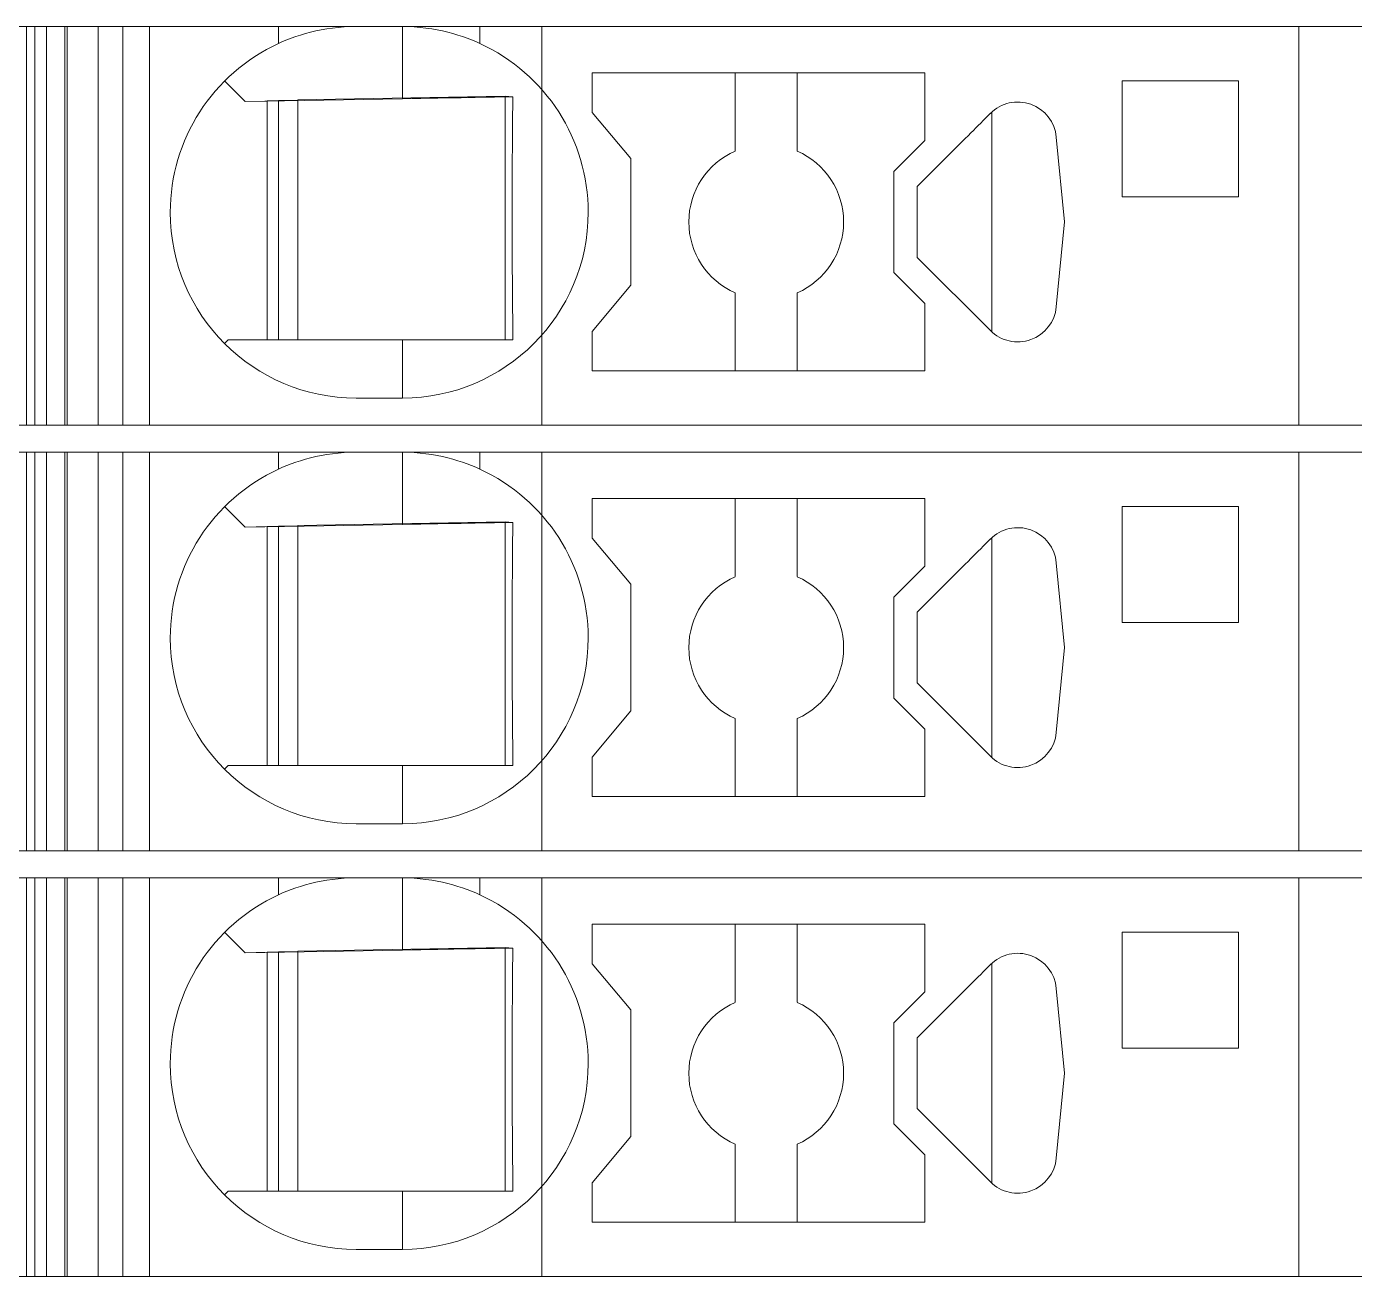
# Model space of a CAD drawing. Header units: millimetres. Extents: x 0 to 2100, y 0 to 1485.
# Drawn here: x 1240.89 to 1258.05, y 370.85 to 387 of the extents above; entities that cross this region are included whole.
import ezdxf
from ezdxf.enums import TextEntityAlignment as Align

# ---------------------------------------------------------------- set-up
doc = ezdxf.new("R2010")
doc.units = ezdxf.units.MM
for name, color, linetype, lineweight in [('EPLAN309', 5, 'Continuous', 5), ('EPLAN493', 5, 'Continuous', 5), ('MAIN-1', 7, 'Continuous', 5), ('MAIN-2', 7, 'Continuous', 5)]:
    doc.layers.add(name, color=color, linetype=linetype, lineweight=lineweight)
doc.styles.add('Tahoma', font='')
doc.styles.get('Tahoma').set_extended_font_data('Tahoma')

# ---------------------------------------------------------------- blocks, each defined once
blk = doc.blocks.new('EPLSYM_LibrarySPECIAL_Symbol12_Variant0_Placement8_75')
at = {"layer": 'EPLAN309', "lineweight": 13, "ltscale": 20}
blk.add_lwpolyline([(0, -5.15), (68.15, -5.15), (68.15, 0), (0, 0)], close=True, dxfattribs=at)
at = {"layer": 'EPLAN493', "color": 5, "style": 'Tahoma'}
blk.add_attdef('17_20450', text='', height=2.93475, dxfattribs=at).set_placement((0, -27.293475), align=Align.MIDDLE_RIGHT)
blk = doc.blocks.new('EPLSYM_LibrarySPECIAL_Symbol12_Variant0_Placement8_76')
at = {"layer": 'EPLAN309', "lineweight": 13, "ltscale": 20}
blk.add_lwpolyline([(0, -5.15), (68.15, -5.15), (68.15, 0), (0, 0)], close=True, dxfattribs=at)
at = {"layer": 'EPLAN493', "color": 5, "style": 'Tahoma'}
blk.add_attdef('17_20450', text='', height=2.93475, dxfattribs=at).set_placement((0, -27.293475), align=Align.MIDDLE_RIGHT)
blk = doc.blocks.new('EPLSYM_LibrarySPECIAL_Symbol12_Variant0_Placement8_77')
at = {"layer": 'EPLAN309', "lineweight": 13, "ltscale": 20}
blk.add_lwpolyline([(0, -5.15), (68.15, -5.15), (68.15, 0), (0, 0)], close=True, dxfattribs=at)
at = {"layer": 'EPLAN493', "color": 5, "style": 'Tahoma'}
blk.add_attdef('17_20450', text='', height=2.93475, dxfattribs=at).set_placement((0, -27.293475), align=Align.MIDDLE_RIGHT)

msp = doc.modelspace()

# ---------------------------------------------------------------- linework, layer by layer
at = {"layer": 'MAIN-1'}
for p, q in [((1241.001, 387), (1240.893, 387)), ((1240.893, 381.85), (1240.893, 387)), ((1241.001, 387), (1244.15, 387)), ((1241.001, 381.85), (1241.001, 387)), ((1244.15, 387), (1245.15, 387)), ((1244.15, 387), (1244.15, 386.782)), ((1244.372, 386.87), (1244.433, 386.89)), ((1244.433, 386.89), (1244.497, 386.909)), ((1244.497, 386.909), (1244.563, 386.927)), ((1244.563, 386.927), (1244.631, 386.943)), ((1244.631, 386.943), (1244.701, 386.958)), ((1244.701, 386.958), (1244.772, 386.97)), ((1244.772, 386.97), (1244.846, 386.981)), ((1244.846, 386.981), (1244.921, 386.989)), ((1244.921, 386.989), (1244.997, 386.995)), ((1244.997, 386.995), (1245.073, 386.999)), ((1245.073, 386.999), (1245.15, 387)), ((1245.75, 387), (1245.15, 387)), ((1245.827, 386.999), (1245.75, 387)), ((1246.75, 387), (1245.75, 387)), ((1245.75, 386.068), (1245.75, 387)), ((1245.903, 386.995), (1245.827, 386.999)), ((1245.979, 386.989), (1245.903, 386.995)), ((1246.054, 386.981), (1245.979, 386.989)), ((1246.128, 386.97), (1246.054, 386.981)), ((1246.199, 386.958), (1246.128, 386.97)), ((1246.269, 386.943), (1246.199, 386.958)), ((1246.337, 386.927), (1246.269, 386.943)), ((1246.403, 386.909), (1246.337, 386.927)), ((1246.467, 386.89), (1246.403, 386.909)), ((1246.528, 386.87), (1246.467, 386.89)), ((1246.75, 387), (1257.332, 387)), ((1246.75, 387), (1246.75, 386.782)), ((1258.05, 387), (1257.332, 387)), ((1257.332, 381.85), (1257.332, 387)), ((1244.15, 386.782), (1244.202, 386.805)), ((1244.202, 386.805), (1244.256, 386.827)), ((1244.256, 386.827), (1244.313, 386.849)), ((1244.313, 386.849), (1244.372, 386.87)), ((1246.587, 386.849), (1246.528, 386.87)), ((1246.644, 386.827), (1246.587, 386.849)), ((1246.698, 386.805), (1246.644, 386.827)), ((1246.75, 386.782), (1246.698, 386.805)), ((1248.2, 386.4), (1248.2, 385.889)), ((1252.5, 386.4), (1248.2, 386.4)), ((1250.05, 386.4), (1250.05, 385.392)), ((1250.85, 385.392), (1250.85, 386.4)), ((1252.5, 385.529), (1252.5, 386.4)), ((1243.453, 386.297), (1243.717, 386.033)), ((1255.05, 386.3), (1255.05, 384.8)), ((1256.55, 386.3), (1255.05, 386.3)), ((1256.55, 384.8), (1256.55, 386.3)), ((1243.717, 386.033), (1245.75, 386.068)), ((1244, 382.95), (1244, 386.038)), ((1244.15, 386.04), (1244.15, 382.95)), ((1244.4, 382.95), (1244.4, 386.045)), ((1245.87, 386.07), (1245.75, 386.068)), ((1245.987, 386.072), (1245.87, 386.07)), ((1246.1, 386.074), (1245.987, 386.072)), ((1246.209, 386.076), (1246.1, 386.074)), ((1246.313, 386.078), (1246.209, 386.076)), ((1246.412, 386.079), (1246.313, 386.078)), ((1246.507, 386.081), (1246.412, 386.079)), ((1246.599, 386.083), (1246.507, 386.081)), ((1246.688, 386.084), (1246.599, 386.083)), ((1246.774, 386.086), (1246.688, 386.084)), ((1246.858, 386.087), (1246.774, 386.086)), ((1246.94, 386.088), (1246.858, 386.087)), ((1247.02, 386.09), (1246.94, 386.088)), ((1247.099, 386.091), (1247.02, 386.09)), ((1247.079, 382.95), (1247.079, 386.091)), ((1247.176, 386.092), (1247.099, 386.091)), ((1247.176, 386.022), (1247.176, 386.092)), ((1247.173, 385.803), (1247.174, 385.877)), ((1247.174, 385.877), (1247.175, 385.95)), ((1247.175, 385.95), (1247.176, 386.022)), ((1248.7, 385.293), (1248.2, 385.889)), ((1253.346, 385.879), (1253.315, 385.847)), ((1253.367, 385.898), (1253.367, 383.052)), ((1247.172, 385.649), (1247.173, 385.727)), ((1247.173, 385.727), (1247.173, 385.803)), ((1253.158, 385.691), (1253.127, 385.659)), ((1253.19, 385.722), (1253.158, 385.691)), ((1253.221, 385.753), (1253.19, 385.722)), ((1253.252, 385.785), (1253.221, 385.753)), ((1253.284, 385.816), (1253.252, 385.785)), ((1253.315, 385.847), (1253.284, 385.816)), ((1247.17, 385.488), (1247.171, 385.57)), ((1247.171, 385.57), (1247.172, 385.649)), ((1252.1, 385.129), (1252.5, 385.529)), ((1252.983, 385.515), (1252.943, 385.475)), ((1253.021, 385.553), (1252.983, 385.515)), ((1253.058, 385.59), (1253.021, 385.553)), ((1253.094, 385.626), (1253.058, 385.59)), ((1253.127, 385.659), (1253.094, 385.626)), ((1254.302, 384.475), (1254.198, 385.572)), ((1247.169, 385.317), (1247.17, 385.404)), ((1247.17, 385.404), (1247.17, 385.488)), ((1252.823, 385.356), (1252.742, 385.274)), ((1252.902, 385.434), (1252.823, 385.356)), ((1252.943, 385.475), (1252.902, 385.434)), ((1247.168, 385.132), (1247.169, 385.226)), ((1247.169, 385.226), (1247.169, 385.317)), ((1248.7, 383.657), (1248.7, 385.293)), ((1252.658, 385.19), (1252.572, 385.104)), ((1252.742, 385.274), (1252.658, 385.19)), ((1247.167, 384.931), (1247.168, 385.034)), ((1247.168, 385.034), (1247.168, 385.132)), ((1252.1, 385.129), (1252.1, 383.821)), ((1252.486, 385.018), (1252.4, 384.932)), ((1252.572, 385.104), (1252.486, 385.018)), ((1247.167, 384.824), (1247.167, 384.931)), ((1247.167, 384.713), (1247.167, 384.824)), ((1252.4, 384.802), (1252.4, 384.932)), ((1247.167, 384.6), (1247.167, 384.713)), ((1252.4, 384.671), (1252.4, 384.802)), ((1252.4, 384.54), (1252.4, 384.671)), ((1255.05, 384.8), (1256.55, 384.8)), ((1247.167, 384.479), (1247.167, 384.6)), ((1247.167, 384.361), (1247.167, 384.479)), ((1252.4, 384.41), (1252.4, 384.54)), ((1247.167, 384.247), (1247.167, 384.361)), ((1252.4, 384.279), (1252.4, 384.41)), ((1254.198, 383.378), (1254.302, 384.475)), ((1247.168, 384.138), (1247.167, 384.247)), ((1247.168, 384.034), (1247.168, 384.138)), ((1252.4, 384.148), (1252.4, 384.279)), ((1252.4, 384.018), (1252.4, 384.148)), ((1247.169, 383.934), (1247.168, 384.034)), ((1252.4, 384.018), (1253.346, 383.071)), ((1247.169, 383.839), (1247.169, 383.934)), ((1247.17, 383.748), (1247.169, 383.839)), ((1252.5, 383.421), (1252.1, 383.821)), ((1247.171, 383.659), (1247.17, 383.748)), ((1247.172, 383.573), (1247.171, 383.659)), ((1248.2, 383.061), (1248.7, 383.657)), ((1247.172, 383.49), (1247.172, 383.573)), ((1247.173, 383.408), (1247.172, 383.49)), ((1250.05, 382.55), (1250.05, 383.558)), ((1250.85, 382.55), (1250.85, 383.558)), ((1247.174, 383.329), (1247.173, 383.408)), ((1247.175, 383.25), (1247.174, 383.329)), ((1252.5, 382.55), (1252.5, 383.421)), ((1247.176, 383.174), (1247.175, 383.25)), ((1247.176, 383.098), (1247.176, 383.174)), ((1243.5, 382.95), (1243.453, 382.903)), ((1243.5, 382.95), (1245.75, 382.95)), ((1245.75, 382.95), (1245.842, 382.95)), ((1245.75, 382.95), (1245.75, 382.2)), ((1245.842, 382.95), (1245.933, 382.95)), ((1245.933, 382.95), (1246.023, 382.95)), ((1246.023, 382.95), (1246.11, 382.95)), ((1246.11, 382.95), (1246.195, 382.95)), ((1246.195, 382.95), (1246.278, 382.95)), ((1246.278, 382.95), (1246.358, 382.95)), ((1246.358, 382.95), (1246.436, 382.95)), ((1246.436, 382.95), (1246.511, 382.95)), ((1246.511, 382.95), (1246.585, 382.95)), ((1246.585, 382.95), (1246.657, 382.95)), ((1246.657, 382.95), (1246.726, 382.95)), ((1246.726, 382.95), (1246.795, 382.95)), ((1246.795, 382.95), (1246.861, 382.95)), ((1246.861, 382.95), (1246.927, 382.95)), ((1246.927, 382.95), (1246.991, 382.95)), ((1246.991, 382.95), (1247.055, 382.95)), ((1247.055, 382.95), (1247.117, 382.95)), ((1247.117, 382.95), (1247.178, 382.95)), ((1247.177, 383.024), (1247.176, 383.098)), ((1247.178, 382.95), (1247.177, 383.024)), ((1248.2, 383.061), (1248.2, 382.55)), ((1252.5, 382.55), (1248.2, 382.55)), ((1245.75, 382.2), (1245.15, 382.2)), ((1241.001, 381.85), (1240.893, 381.85)), ((1241.001, 381.85), (1257.332, 381.85)), ((1258.05, 381.85), (1257.332, 381.85)), ((1241.001, 381.5), (1240.893, 381.5)), ((1240.893, 376.35), (1240.893, 381.5)), ((1241.001, 381.5), (1244.15, 381.5)), ((1241.001, 376.35), (1241.001, 381.5)), ((1244.15, 381.5), (1245.15, 381.5)), ((1244.15, 381.5), (1244.15, 381.282)), ((1244.433, 381.39), (1244.497, 381.409)), ((1244.497, 381.409), (1244.563, 381.427)), ((1244.563, 381.427), (1244.631, 381.443)), ((1244.631, 381.443), (1244.701, 381.458)), ((1244.701, 381.458), (1244.772, 381.47)), ((1244.772, 381.47), (1244.846, 381.481)), ((1244.846, 381.481), (1244.921, 381.489)), ((1244.921, 381.489), (1244.997, 381.495)), ((1244.997, 381.495), (1245.073, 381.499)), ((1245.073, 381.499), (1245.15, 381.5)), ((1245.75, 381.5), (1245.15, 381.5)), ((1245.827, 381.499), (1245.75, 381.5)), ((1246.75, 381.5), (1245.75, 381.5)), ((1245.75, 380.568), (1245.75, 381.5)), ((1245.903, 381.495), (1245.827, 381.499)), ((1245.979, 381.489), (1245.903, 381.495)), ((1246.054, 381.481), (1245.979, 381.489)), ((1246.128, 381.47), (1246.054, 381.481)), ((1246.199, 381.458), (1246.128, 381.47)), ((1246.269, 381.443), (1246.199, 381.458)), ((1246.337, 381.427), (1246.269, 381.443)), ((1246.403, 381.409), (1246.337, 381.427)), ((1246.467, 381.39), (1246.403, 381.409)), ((1246.75, 381.5), (1257.332, 381.5)), ((1246.75, 381.5), (1246.75, 381.282)), ((1258.05, 381.5), (1257.332, 381.5)), ((1257.332, 376.35), (1257.332, 381.5)), ((1244.15, 381.282), (1244.202, 381.305)), ((1244.202, 381.305), (1244.256, 381.327)), ((1244.256, 381.327), (1244.313, 381.349)), ((1244.313, 381.349), (1244.372, 381.37)), ((1244.372, 381.37), (1244.433, 381.39)), ((1246.528, 381.37), (1246.467, 381.39)), ((1246.587, 381.349), (1246.528, 381.37)), ((1246.644, 381.327), (1246.587, 381.349)), ((1246.698, 381.305), (1246.644, 381.327)), ((1246.75, 381.282), (1246.698, 381.305)), ((1248.2, 380.9), (1248.2, 380.389)), ((1252.5, 380.9), (1248.2, 380.9)), ((1250.05, 380.9), (1250.05, 379.892)), ((1250.85, 379.892), (1250.85, 380.9)), ((1252.5, 380.029), (1252.5, 380.9)), ((1243.453, 380.797), (1243.717, 380.533)), ((1255.05, 380.8), (1255.05, 379.3)), ((1256.55, 380.8), (1255.05, 380.8)), ((1256.55, 379.3), (1256.55, 380.8)), ((1243.717, 380.533), (1245.75, 380.568)), ((1244, 377.45), (1244, 380.538)), ((1244.15, 380.54), (1244.15, 377.45)), ((1244.4, 377.45), (1244.4, 380.545)), ((1245.87, 380.57), (1245.75, 380.568)), ((1245.987, 380.572), (1245.87, 380.57)), ((1246.1, 380.574), (1245.987, 380.572)), ((1246.209, 380.576), (1246.1, 380.574)), ((1246.313, 380.578), (1246.209, 380.576)), ((1246.412, 380.579), (1246.313, 380.578)), ((1246.507, 380.581), (1246.412, 380.579)), ((1246.599, 380.583), (1246.507, 380.581)), ((1246.688, 380.584), (1246.599, 380.583)), ((1246.774, 380.586), (1246.688, 380.584)), ((1246.858, 380.587), (1246.774, 380.586)), ((1246.94, 380.588), (1246.858, 380.587)), ((1247.02, 380.59), (1246.94, 380.588)), ((1247.099, 380.591), (1247.02, 380.59)), ((1247.079, 377.45), (1247.079, 380.591)), ((1247.176, 380.592), (1247.099, 380.591)), ((1247.176, 380.522), (1247.176, 380.592)), ((1247.173, 380.303), (1247.174, 380.377)), ((1247.174, 380.377), (1247.175, 380.45)), ((1247.175, 380.45), (1247.176, 380.522)), ((1248.7, 379.793), (1248.2, 380.389)), ((1253.346, 380.379), (1253.315, 380.347)), ((1253.367, 380.398), (1253.367, 377.552)), ((1247.172, 380.149), (1247.173, 380.227)), ((1247.173, 380.227), (1247.173, 380.303)), ((1253.158, 380.191), (1253.127, 380.159)), ((1253.19, 380.222), (1253.158, 380.191)), ((1253.221, 380.253), (1253.19, 380.222)), ((1253.252, 380.285), (1253.221, 380.253)), ((1253.284, 380.316), (1253.252, 380.285)), ((1253.315, 380.347), (1253.284, 380.316)), ((1247.17, 379.988), (1247.171, 380.07)), ((1247.171, 380.07), (1247.172, 380.149)), ((1252.1, 379.629), (1252.5, 380.029)), ((1253.021, 380.053), (1252.983, 380.015)), ((1253.058, 380.09), (1253.021, 380.053)), ((1253.094, 380.126), (1253.058, 380.09)), ((1253.127, 380.159), (1253.094, 380.126)), ((1254.302, 378.975), (1254.198, 380.072)), ((1247.169, 379.817), (1247.17, 379.904)), ((1247.17, 379.904), (1247.17, 379.988)), ((1252.823, 379.856), (1252.742, 379.774)), ((1252.902, 379.934), (1252.823, 379.856)), ((1252.943, 379.975), (1252.902, 379.934)), ((1252.983, 380.015), (1252.943, 379.975)), ((1247.168, 379.632), (1247.169, 379.726)), ((1247.169, 379.726), (1247.169, 379.817)), ((1248.7, 378.157), (1248.7, 379.793)), ((1252.658, 379.69), (1252.572, 379.604)), ((1252.742, 379.774), (1252.658, 379.69)), ((1247.167, 379.431), (1247.168, 379.534)), ((1247.168, 379.534), (1247.168, 379.632)), ((1252.1, 379.629), (1252.1, 378.321)), ((1252.486, 379.518), (1252.4, 379.432)), ((1252.572, 379.604), (1252.486, 379.518)), ((1247.167, 379.324), (1247.167, 379.431)), ((1252.4, 379.302), (1252.4, 379.432)), ((1247.167, 379.213), (1247.167, 379.324)), ((1247.167, 379.1), (1247.167, 379.213)), ((1252.4, 379.171), (1252.4, 379.302)), ((1252.4, 379.04), (1252.4, 379.171)), ((1255.05, 379.3), (1256.55, 379.3)), ((1247.167, 378.979), (1247.167, 379.1)), ((1252.4, 378.91), (1252.4, 379.04)), ((1247.167, 378.861), (1247.167, 378.979)), ((1247.167, 378.747), (1247.167, 378.861)), ((1252.4, 378.779), (1252.4, 378.91)), ((1254.198, 377.878), (1254.302, 378.975)), ((1247.168, 378.638), (1247.167, 378.747)), ((1252.4, 378.648), (1252.4, 378.779)), ((1252.4, 378.518), (1252.4, 378.648)), ((1247.168, 378.534), (1247.168, 378.638)), ((1247.169, 378.434), (1247.168, 378.534)), ((1252.4, 378.518), (1253.346, 377.571)), ((1247.169, 378.339), (1247.169, 378.434)), ((1247.17, 378.248), (1247.169, 378.339)), ((1252.5, 377.921), (1252.1, 378.321)), ((1247.171, 378.159), (1247.17, 378.248)), ((1247.172, 378.073), (1247.171, 378.159)), ((1248.2, 377.561), (1248.7, 378.157)), ((1247.172, 377.99), (1247.172, 378.073)), ((1247.173, 377.908), (1247.172, 377.99)), ((1250.05, 377.05), (1250.05, 378.058)), ((1250.85, 377.05), (1250.85, 378.058)), ((1247.174, 377.829), (1247.173, 377.908)), ((1247.175, 377.75), (1247.174, 377.829)), ((1252.5, 377.05), (1252.5, 377.921)), ((1247.176, 377.674), (1247.175, 377.75)), ((1247.176, 377.598), (1247.176, 377.674)), ((1243.5, 377.45), (1243.453, 377.403)), ((1243.5, 377.45), (1245.75, 377.45)), ((1245.75, 377.45), (1245.842, 377.45)), ((1245.75, 377.45), (1245.75, 376.7)), ((1245.842, 377.45), (1245.933, 377.45)), ((1245.933, 377.45), (1246.023, 377.45)), ((1246.023, 377.45), (1246.11, 377.45)), ((1246.11, 377.45), (1246.195, 377.45)), ((1246.195, 377.45), (1246.278, 377.45)), ((1246.278, 377.45), (1246.358, 377.45)), ((1246.358, 377.45), (1246.436, 377.45)), ((1246.436, 377.45), (1246.511, 377.45)), ((1246.511, 377.45), (1246.585, 377.45)), ((1246.585, 377.45), (1246.657, 377.45)), ((1246.657, 377.45), (1246.726, 377.45)), ((1246.726, 377.45), (1246.795, 377.45)), ((1246.795, 377.45), (1246.861, 377.45)), ((1246.861, 377.45), (1246.927, 377.45)), ((1246.927, 377.45), (1246.991, 377.45)), ((1246.991, 377.45), (1247.055, 377.45)), ((1247.055, 377.45), (1247.117, 377.45)), ((1247.117, 377.45), (1247.178, 377.45)), ((1247.177, 377.524), (1247.176, 377.598)), ((1247.178, 377.45), (1247.177, 377.524)), ((1248.2, 377.561), (1248.2, 377.05)), ((1252.5, 377.05), (1248.2, 377.05)), ((1245.75, 376.7), (1245.15, 376.7)), ((1241.001, 376.35), (1240.893, 376.35)), ((1241.001, 376.35), (1257.332, 376.35)), ((1258.05, 376.35), (1257.332, 376.35)), ((1241.001, 376), (1240.893, 376)), ((1240.893, 370.85), (1240.893, 376)), ((1241.001, 376), (1244.15, 376)), ((1241.001, 370.85), (1241.001, 376)), ((1244.15, 376), (1245.15, 376)), ((1244.15, 376), (1244.15, 375.782)), ((1244.433, 375.89), (1244.497, 375.909)), ((1244.497, 375.909), (1244.563, 375.927)), ((1244.563, 375.927), (1244.631, 375.943)), ((1244.631, 375.943), (1244.701, 375.958)), ((1244.701, 375.958), (1244.772, 375.97)), ((1244.772, 375.97), (1244.846, 375.981)), ((1244.846, 375.981), (1244.921, 375.989)), ((1244.921, 375.989), (1244.997, 375.995)), ((1244.997, 375.995), (1245.073, 375.999)), ((1245.073, 375.999), (1245.15, 376)), ((1245.75, 376), (1245.15, 376)), ((1245.827, 375.999), (1245.75, 376)), ((1246.75, 376), (1245.75, 376)), ((1245.75, 375.068), (1245.75, 376)), ((1245.903, 375.995), (1245.827, 375.999)), ((1245.979, 375.989), (1245.903, 375.995)), ((1246.054, 375.981), (1245.979, 375.989)), ((1246.128, 375.97), (1246.054, 375.981)), ((1246.199, 375.958), (1246.128, 375.97)), ((1246.269, 375.943), (1246.199, 375.958)), ((1246.337, 375.927), (1246.269, 375.943)), ((1246.403, 375.909), (1246.337, 375.927)), ((1246.467, 375.89), (1246.403, 375.909)), ((1246.75, 376), (1257.332, 376)), ((1246.75, 376), (1246.75, 375.782)), ((1258.05, 376), (1257.332, 376)), ((1257.332, 370.85), (1257.332, 376)), ((1244.15, 375.782), (1244.202, 375.805)), ((1244.202, 375.805), (1244.256, 375.827)), ((1244.256, 375.827), (1244.313, 375.849)), ((1244.313, 375.849), (1244.372, 375.87)), ((1244.372, 375.87), (1244.433, 375.89)), ((1246.528, 375.87), (1246.467, 375.89)), ((1246.587, 375.849), (1246.528, 375.87)), ((1246.644, 375.827), (1246.587, 375.849)), ((1246.698, 375.805), (1246.644, 375.827)), ((1246.75, 375.782), (1246.698, 375.805)), ((1248.2, 375.4), (1248.2, 374.889)), ((1252.5, 375.4), (1248.2, 375.4)), ((1250.05, 375.4), (1250.05, 374.392)), ((1250.85, 374.392), (1250.85, 375.4)), ((1252.5, 374.529), (1252.5, 375.4)), ((1243.453, 375.297), (1243.717, 375.033)), ((1255.05, 375.3), (1255.05, 373.8)), ((1256.55, 375.3), (1255.05, 375.3)), ((1256.55, 373.8), (1256.55, 375.3)), ((1243.717, 375.033), (1245.75, 375.068)), ((1244.4, 371.95), (1244.4, 375.045)), ((1245.87, 375.07), (1245.75, 375.068)), ((1245.987, 375.072), (1245.87, 375.07)), ((1246.1, 375.074), (1245.987, 375.072)), ((1246.209, 375.076), (1246.1, 375.074)), ((1246.313, 375.078), (1246.209, 375.076)), ((1246.412, 375.079), (1246.313, 375.078)), ((1246.507, 375.081), (1246.412, 375.079)), ((1246.599, 375.083), (1246.507, 375.081)), ((1246.688, 375.084), (1246.599, 375.083)), ((1246.774, 375.086), (1246.688, 375.084)), ((1246.858, 375.087), (1246.774, 375.086)), ((1246.94, 375.088), (1246.858, 375.087)), ((1247.02, 375.09), (1246.94, 375.088)), ((1247.099, 375.091), (1247.02, 375.09)), ((1247.079, 371.95), (1247.079, 375.091)), ((1247.176, 375.092), (1247.099, 375.091)), ((1247.176, 375.022), (1247.176, 375.092)), ((1244, 371.95), (1244, 375.038)), ((1244.15, 375.04), (1244.15, 371.95)), ((1247.173, 374.803), (1247.174, 374.877)), ((1247.174, 374.877), (1247.175, 374.95)), ((1247.175, 374.95), (1247.176, 375.022)), ((1248.7, 374.293), (1248.2, 374.889)), ((1253.346, 374.879), (1253.315, 374.847)), ((1253.367, 374.898), (1253.367, 372.052)), ((1247.172, 374.649), (1247.173, 374.727)), ((1247.173, 374.727), (1247.173, 374.803)), ((1253.19, 374.722), (1253.158, 374.691)), ((1253.221, 374.753), (1253.19, 374.722)), ((1253.252, 374.785), (1253.221, 374.753)), ((1253.284, 374.816), (1253.252, 374.785)), ((1253.315, 374.847), (1253.284, 374.816)), ((1247.17, 374.488), (1247.171, 374.57)), ((1247.171, 374.57), (1247.172, 374.649)), ((1252.1, 374.129), (1252.5, 374.529)), ((1253.021, 374.553), (1252.983, 374.515)), ((1253.058, 374.59), (1253.021, 374.553)), ((1253.094, 374.626), (1253.058, 374.59)), ((1253.127, 374.659), (1253.094, 374.626)), ((1253.158, 374.691), (1253.127, 374.659)), ((1254.302, 373.475), (1254.198, 374.572)), ((1247.169, 374.317), (1247.17, 374.404)), ((1247.17, 374.404), (1247.17, 374.488)), ((1252.902, 374.434), (1252.823, 374.356)), ((1252.943, 374.475), (1252.902, 374.434)), ((1252.983, 374.515), (1252.943, 374.475)), ((1247.168, 374.132), (1247.169, 374.226)), ((1247.169, 374.226), (1247.169, 374.317)), ((1248.7, 372.657), (1248.7, 374.293)), ((1252.658, 374.19), (1252.572, 374.104)), ((1252.742, 374.274), (1252.658, 374.19)), ((1252.823, 374.356), (1252.742, 374.274)), ((1247.167, 373.931), (1247.168, 374.034)), ((1247.168, 374.034), (1247.168, 374.132)), ((1252.1, 374.129), (1252.1, 372.821)), ((1252.486, 374.018), (1252.4, 373.932)), ((1252.572, 374.104), (1252.486, 374.018)), ((1247.167, 373.824), (1247.167, 373.931)), ((1252.4, 373.802), (1252.4, 373.932)), ((1247.167, 373.713), (1247.167, 373.824)), ((1247.167, 373.6), (1247.167, 373.713)), ((1252.4, 373.671), (1252.4, 373.802)), ((1252.4, 373.54), (1252.4, 373.671)), ((1255.05, 373.8), (1256.55, 373.8)), ((1247.167, 373.479), (1247.167, 373.6)), ((1252.4, 373.41), (1252.4, 373.54)), ((1247.167, 373.361), (1247.167, 373.479)), ((1247.167, 373.247), (1247.167, 373.361)), ((1252.4, 373.279), (1252.4, 373.41)), ((1254.198, 372.378), (1254.302, 373.475)), ((1247.168, 373.138), (1247.167, 373.247)), ((1252.4, 373.148), (1252.4, 373.279)), ((1247.168, 373.034), (1247.168, 373.138)), ((1247.169, 372.934), (1247.168, 373.034)), ((1252.4, 373.018), (1252.4, 373.148)), ((1252.4, 373.018), (1253.346, 372.071)), ((1247.169, 372.839), (1247.169, 372.934)), ((1247.17, 372.748), (1247.169, 372.839)), ((1252.5, 372.421), (1252.1, 372.821)), ((1247.171, 372.659), (1247.17, 372.748)), ((1247.172, 372.573), (1247.171, 372.659)), ((1248.2, 372.061), (1248.7, 372.657)), ((1247.172, 372.49), (1247.172, 372.573)), ((1247.173, 372.408), (1247.172, 372.49)), ((1250.05, 371.55), (1250.05, 372.558)), ((1250.85, 371.55), (1250.85, 372.558)), ((1247.174, 372.329), (1247.173, 372.408)), ((1247.175, 372.25), (1247.174, 372.329)), ((1252.5, 371.55), (1252.5, 372.421)), ((1247.176, 372.174), (1247.175, 372.25)), ((1247.176, 372.098), (1247.176, 372.174)), ((1247.177, 372.024), (1247.176, 372.098)), ((1247.178, 371.95), (1247.177, 372.024)), ((1248.2, 372.061), (1248.2, 371.55)), ((1243.5, 371.95), (1243.453, 371.903)), ((1243.5, 371.95), (1245.75, 371.95)), ((1245.75, 371.95), (1245.842, 371.95)), ((1245.75, 371.95), (1245.75, 371.2)), ((1245.842, 371.95), (1245.933, 371.95)), ((1245.933, 371.95), (1246.023, 371.95)), ((1246.023, 371.95), (1246.11, 371.95)), ((1246.11, 371.95), (1246.195, 371.95)), ((1246.195, 371.95), (1246.278, 371.95)), ((1246.278, 371.95), (1246.358, 371.95)), ((1246.358, 371.95), (1246.436, 371.95)), ((1246.436, 371.95), (1246.511, 371.95)), ((1246.511, 371.95), (1246.585, 371.95)), ((1246.585, 371.95), (1246.657, 371.95)), ((1246.657, 371.95), (1246.726, 371.95)), ((1246.726, 371.95), (1246.795, 371.95)), ((1246.795, 371.95), (1246.861, 371.95)), ((1246.861, 371.95), (1246.927, 371.95)), ((1246.927, 371.95), (1246.991, 371.95)), ((1246.991, 371.95), (1247.055, 371.95)), ((1247.055, 371.95), (1247.117, 371.95)), ((1247.117, 371.95), (1247.178, 371.95)), ((1252.5, 371.55), (1248.2, 371.55)), ((1245.75, 371.2), (1245.15, 371.2)), ((1241.001, 370.85), (1240.893, 370.85)), ((1241.001, 370.85), (1257.332, 370.85)), ((1258.05, 370.85), (1257.332, 370.85))]:
    msp.add_line(p, q, dxfattribs=at)
for centre, radius, start, end in [((1245.15, 384.6), 2.4, 114.6244, 180), ((1245.75, 384.6), 2.4, 0, 65.3756), ((1253.7, 385.525), 0.5, 5.4404, 135), ((1250.45, 384.475), 1, 113.5782, 180), ((1250.45, 384.475), 1, 0, 66.4218), ((1245.15, 384.6), 2.4, 180, 270), ((1245.75, 384.6), 2.4, 270, 0), ((1250.45, 384.475), 1, 180, 246.4218), ((1250.45, 384.475), 1, 293.5782, 0), ((1253.7, 383.425), 0.5, 225, 354.5596), ((1245.15, 379.1), 2.4, 114.6244, 180), ((1245.75, 379.1), 2.4, 0, 65.3756), ((1253.7, 380.025), 0.5, 5.4404, 135), ((1250.45, 378.975), 1, 113.5782, 180), ((1250.45, 378.975), 1, 0, 66.4218), ((1245.15, 379.1), 2.4, 180, 270), ((1245.75, 379.1), 2.4, 270, 0), ((1250.45, 378.975), 1, 180, 246.4218), ((1250.45, 378.975), 1, 293.5782, 0), ((1253.7, 377.925), 0.5, 225, 354.5596), ((1245.15, 373.6), 2.4, 114.6244, 180), ((1245.75, 373.6), 2.4, 0, 65.3756), ((1253.7, 374.525), 0.5, 5.4404, 135), ((1250.45, 373.475), 1, 113.5782, 180), ((1250.45, 373.475), 1, 0, 66.4218), ((1245.15, 373.6), 2.4, 180, 270), ((1245.75, 373.6), 2.4, 270, 0), ((1250.45, 373.475), 1, 180, 246.4218), ((1250.45, 373.475), 1, 293.5782, 0), ((1253.7, 372.425), 0.5, 225, 354.5596)]:
    msp.add_arc(centre, radius, start, end, dxfattribs=at)
at = {"layer": 'MAIN-2'}
for p, q in [((1241.15, 387), (1241.15, 381.85)), ((1241.389, 381.85), (1241.389, 387)), ((1241.417, 387), (1241.417, 381.85)), ((1241.82, 387), (1241.82, 381.85)), ((1242.136, 381.85), (1242.136, 387)), ((1242.481, 387), (1242.481, 381.85)), ((1247.55, 381.85), (1247.55, 387)), ((1243.717, 386.033), (1244, 386.038)), ((1244.15, 386.042), (1244, 386.039)), ((1244, 386.039), (1244, 386.038)), ((1244, 386.038), (1244, 386.038)), ((1244.4, 386.048), (1244.15, 386.043)), ((1244.15, 386.042), (1244.15, 386.043)), ((1244.15, 386.042), (1244.15, 386.04)), ((1244.4, 386.053), (1247.079, 386.1)), ((1244.4, 386.048), (1244.4, 386.053)), ((1244.4, 386.045), (1244.4, 386.048)), ((1247.079, 386.1), (1247.176, 386.092)), ((1247.079, 386.091), (1247.079, 386.1)), ((1244.15, 382.95), (1244.15, 382.95)), ((1244.4, 382.95), (1244.4, 382.95)), ((1241.15, 381.5), (1241.15, 376.35)), ((1241.389, 376.35), (1241.389, 381.5)), ((1241.417, 381.5), (1241.417, 376.35)), ((1241.82, 381.5), (1241.82, 376.35)), ((1242.136, 376.35), (1242.136, 381.5)), ((1242.481, 381.5), (1242.481, 376.35)), ((1247.55, 376.35), (1247.55, 381.5)), ((1243.717, 380.533), (1244, 380.538)), ((1244.15, 380.542), (1244, 380.539)), ((1244, 380.539), (1244, 380.538)), ((1244, 380.538), (1244, 380.538)), ((1244.4, 380.548), (1244.15, 380.543)), ((1244.15, 380.542), (1244.15, 380.543)), ((1244.15, 380.542), (1244.15, 380.54)), ((1244.4, 380.553), (1247.079, 380.6)), ((1244.4, 380.548), (1244.4, 380.553)), ((1244.4, 380.545), (1244.4, 380.548)), ((1247.079, 380.6), (1247.176, 380.592)), ((1247.079, 380.591), (1247.079, 380.6)), ((1244.15, 377.45), (1244.15, 377.45)), ((1244.4, 377.45), (1244.4, 377.45)), ((1241.15, 376), (1241.15, 370.85)), ((1241.389, 370.85), (1241.389, 376)), ((1241.417, 376), (1241.417, 370.85)), ((1241.82, 376), (1241.82, 370.85)), ((1242.136, 370.85), (1242.136, 376)), ((1242.481, 376), (1242.481, 370.85)), ((1247.55, 370.85), (1247.55, 376)), ((1244.4, 375.048), (1244.15, 375.043)), ((1244.4, 375.053), (1247.079, 375.1)), ((1244.4, 375.048), (1244.4, 375.053)), ((1244.4, 375.045), (1244.4, 375.048)), ((1247.079, 375.1), (1247.176, 375.092)), ((1247.079, 375.091), (1247.079, 375.1)), ((1243.717, 375.033), (1244, 375.038)), ((1244.15, 375.042), (1244, 375.039)), ((1244, 375.039), (1244, 375.038)), ((1244, 375.038), (1244, 375.038)), ((1244.15, 375.042), (1244.15, 375.043)), ((1244.15, 375.042), (1244.15, 375.04)), ((1244.15, 371.95), (1244.15, 371.95)), ((1244.4, 371.95), (1244.4, 371.95))]:
    msp.add_line(p, q, dxfattribs=at)

# ---------------------------------------------------------------- block references
for name, p in [('EPLSYM_LibrarySPECIAL_Symbol12_Variant0_Placement8_75', (1222, 387)), ('EPLSYM_LibrarySPECIAL_Symbol12_Variant0_Placement8_76', (1222, 381.5)), ('EPLSYM_LibrarySPECIAL_Symbol12_Variant0_Placement8_77', (1222, 376))]:
    msp.add_blockref(name, p)

doc.saveas('drawing.dxf')
